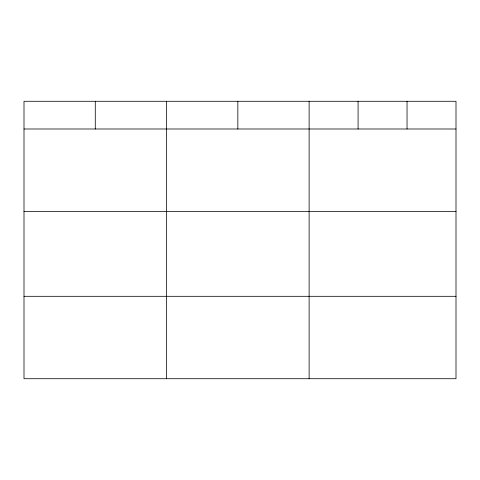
<?xml version="1.0" encoding="UTF-8"?>
<svg xmlns="http://www.w3.org/2000/svg" width="480" height="480" viewBox="0 0 480 480"><rect width="100%" height="100%" fill="white"/><g stroke="black" fill="none" stroke-linecap="round" stroke-linejoin="round"><path stroke-width="0.72" d="M456 128.994L456 378.72L24 378.72L24 101.28L456 101.28L456 128.994L24 128.994M24 211.404L456 211.404M24 296.31L456 296.31M407.04 101.28L407.04 128.994M358.08 101.28L358.08 128.994M309.12 101.28L309.12 378.72M237.84 101.28L237.84 128.994M166.56 101.28L166.56 378.72M95.28 101.28L95.28 128.994"/></g></svg>
